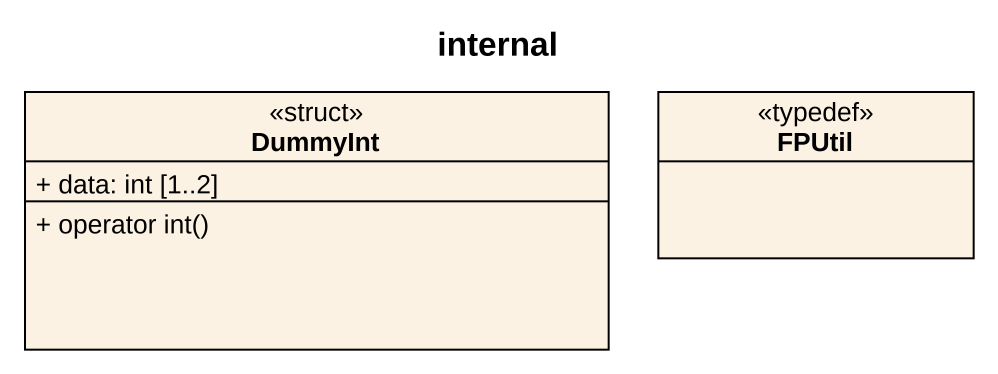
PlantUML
@startuml
title internal
hide circle
hide empty members
skinparam classAttributeIconSize 0
class DummyInt <<struct>> {
  + data: int [1..2]
  + operator int()
}
class FPUtil <<typedef>>
@enduml
